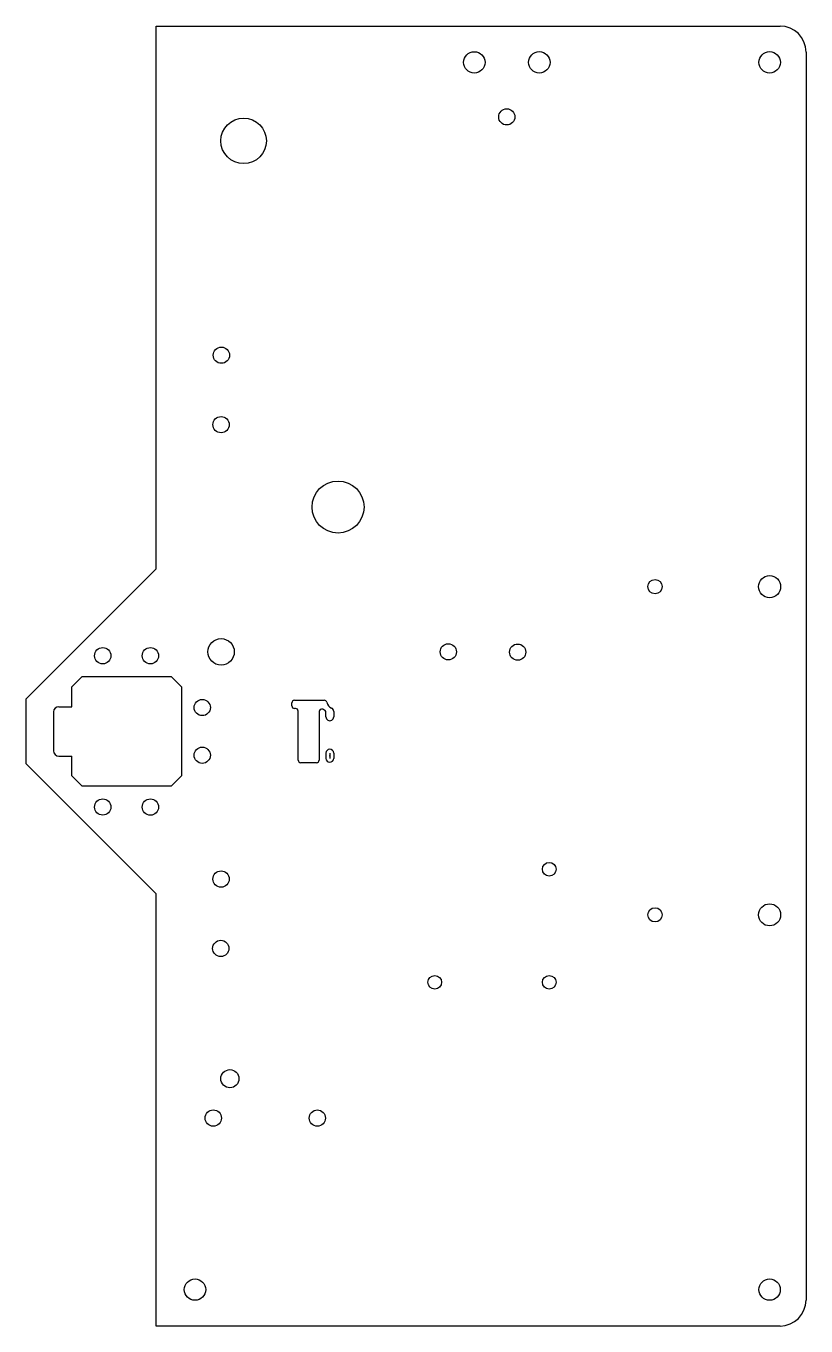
# Model space of a CAD drawing. Header units: millimetres. Extents: x -150 to 150, y -250 to 250.
import ezdxf

# ---------------------------------------------------------------- set-up
doc = ezdxf.new("R2010")
doc.units = ezdxf.units.MM
doc.header["$PDSIZE"] = -1
doc.linetypes.add('CENTERX2', pattern=[20.32, 12.7, -2.54, 2.54, -2.54])

msp = doc.modelspace()

# ---------------------------------------------------------------- linework, layer by layer
at = {"color": 1, "linetype": 'Continuous'}
for p, q in [((-100, 250), (140, 250)), ((-100, 41.2), (-100, 250)), ((150, 240), (150, -240)), ((-150, -8.8), (-100, 41.2)), ((-132.42, -4.2), (-128.42, -0.2)), ((-132.42, -11.8), (-132.42, -4.2)), ((-128.42, -0.2), (-94.22, -0.2)), ((-94.22, -0.2), (-90.22, -4.2)), ((-90.22, -4.2), (-90.22, -38.41)), ((-150, -33.8), (-150, -8.8)), ((-46.76, -9.34), (-35.32, -9.34)), ((-139.42, -13.8), (-139.42, -28.8)), ((-137.42, -11.8), (-132.42, -11.8)), ((-47.76, -11.5), (-47.76, -10.34)), ((-46.33, -12.5), (-46.76, -12.5)), ((-45.33, -32.36), (-45.33, -13.5)), ((-37.25, -13.71), (-37.25, -32.36)), ((-34.64, -15.68), (-34.64, -14.09)), ((-31.64, -13.68), (-31.64, -15.68)), ((-34.65, -29.68), (-34.65, -31.68)), ((-31.65, -29.68), (-31.65, -31.68)), ((-100, -83.8), (-150, -33.8)), ((-137.42, -30.8), (-132.42, -30.8)), ((-132.42, -38.41), (-132.42, -30.8)), ((-38.25, -33.36), (-44.33, -33.36)), ((-128.42, -42.4), (-132.42, -38.41)), ((-90.22, -38.41), (-94.22, -42.4)), ((-94.22, -42.4), (-128.42, -42.4)), ((-100, -250), (-100, -83.8)), ((140, -250), (-100, -250))]:
    msp.add_line(p, q, dxfattribs=at)
at = {"color": 1, "linetype": 'CENTERX2'}
msp.add_line((-33.15, -29.68), (-33.15, -31.68), dxfattribs=at)
at = {"color": 1, "linetype": 'Continuous'}
for centre, radius in [((22.42, 236), 4.12), ((47.42, 236), 4.13), ((136, 236), 4.13), ((34.92, 215.05), 3.12), ((-66.3, 205.82), 8.75), ((-74.85, 123.38), 3.12), ((-74.97, 96.67), 3.13), ((-30, 65), 10), ((91.93, 34.36), 2.75), ((136, 34.36), 4.25), ((-120.49, 7.8), 3.12), ((-102.15, 7.8), 3.13), ((-74.97, 9.29), 5.08), ((12.42, 9.29), 3.12), ((39.12, 9.18), 3.12), ((-82.22, -12.13), 3.12), ((-82.22, -30.48), 3.12), ((-120.49, -50.4), 3.12), ((-102.15, -50.4), 3.13), ((-74.97, -78.09), 3.13), ((51.23, -74.31), 2.63), ((91.93, -91.86), 2.75), ((136, -91.86), 4.25), ((-75.08, -104.79), 3.13), ((7.23, -117.81), 2.63), ((51.23, -117.81), 2.63), ((-71.58, -154.9), 3.5), ((-77.96, -170.03), 3.13), ((-37.96, -170.03), 3.12), ((-85, -236), 4.12), ((136, -236), 4.12)]:
    msp.add_circle(centre, radius, dxfattribs=at)
for centre, radius, start, end in [((140, 240), 10, 0, 90), ((-46.76, -10.34), 1, 90, 180), ((-35.32, -10.34), 1, 13.568, 90), ((-137.42, -13.8), 2, 90, 180), ((-46.76, -11.5), 1, 180, 270), ((-46.33, -13.5), 1, 0, 90), ((-36.25, -13.71), 1, 66.1068, 180), ((-37.25, -15.97), 3.47, 49.5296, 66.1068), ((-35.64, -14.09), 1, 359.9775, 49.5296), ((-31.18, -9.34), 3.26, 193.568, 245.6368), ((-33.14, -13.68), 1.5, 359.9775, 65.6368), ((-33.14, -15.68), 1.5, 179.9775, 359.9775), ((-137.42, -28.8), 2, 180, 270), ((-33.15, -29.68), 1.5, 0.0225, 180.0225), ((-44.33, -32.36), 1, 180, 270), ((-38.25, -32.36), 1, 270, 0), ((-33.15, -31.68), 1.5, 180.0225, 0.0225), ((140, -240), 10, 270, 0)]:
    msp.add_arc(centre, radius, start, end, dxfattribs=at)
msp.add_point((-33.15, -30.68), dxfattribs=at)

doc.saveas('drawing.dxf')
